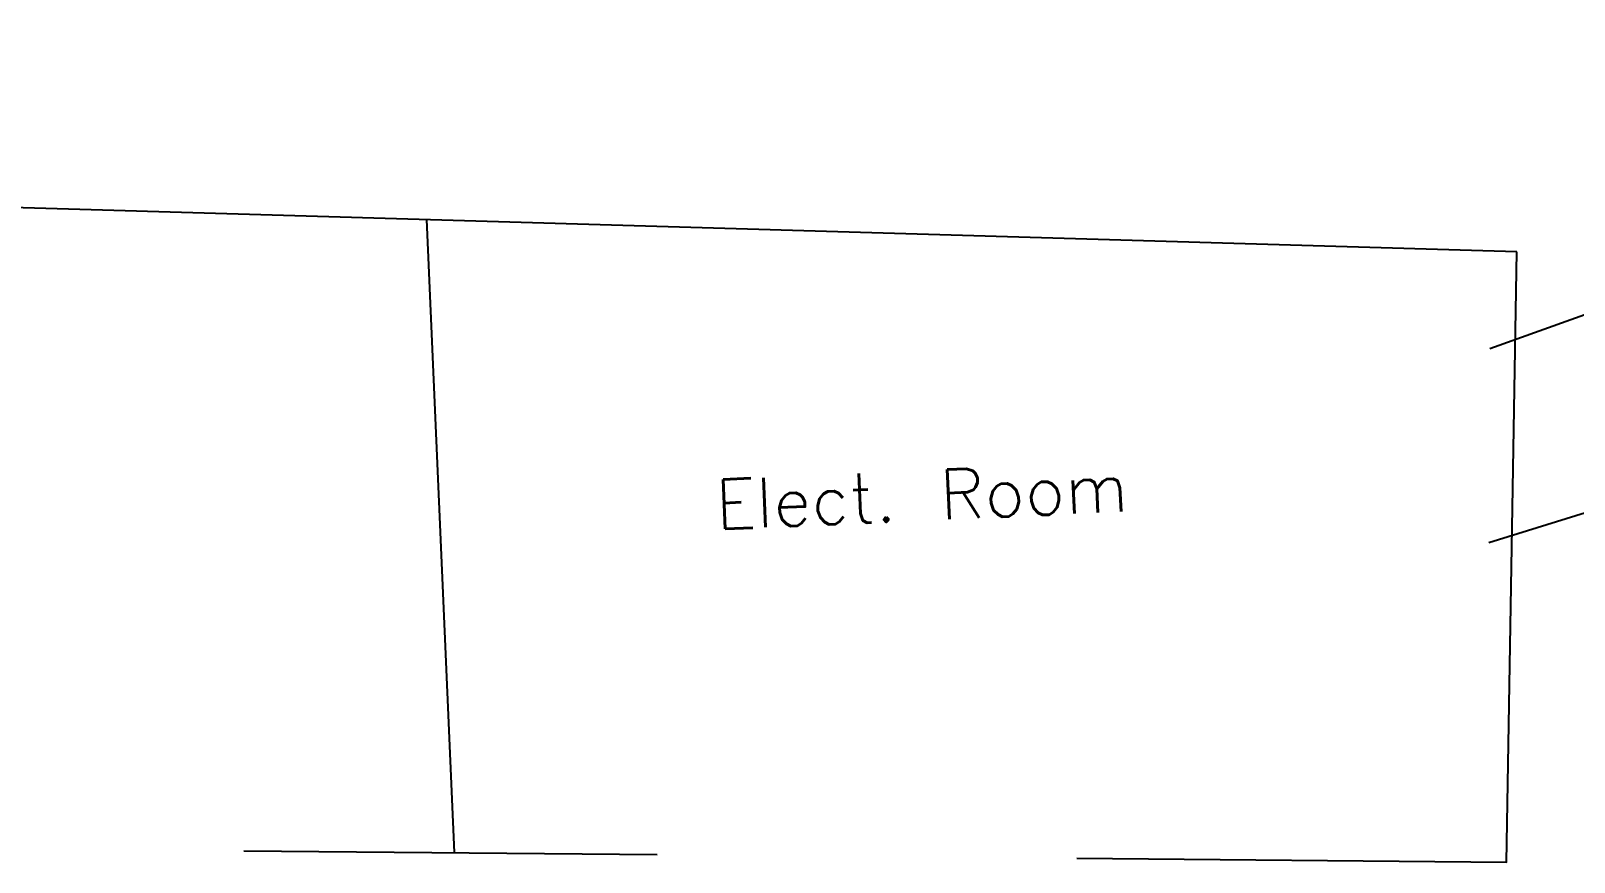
# Model space of a CAD drawing. Header units: inches. Extents: x 191440 to 383551, y 141400 to 284946.
# Drawn here: x 191682.44 to 191691.8, y 141638.97 to 141644.01 of the extents above; entities that cross this region are included whole.
import ezdxf

# ---------------------------------------------------------------- set-up
doc = ezdxf.new("R2010")
doc.units = ezdxf.units.IN
doc.header["$MEASUREMENT"] = 0
doc.layers.add('HOME', color=8, linetype='Continuous')
doc.styles.get("Standard").update_dxf_attribs({"font": 'txt.shx', "height": 0.2})

msp = doc.modelspace()

# ---------------------------------------------------------------- linework, layer by layer
at = {"layer": 'HOME'}
msp.add_line((191684.84233, 141642.86161, -220.765), (191685.01111, 141639.02575, -220.765), dxfattribs=at)
at = {"layer": 'HOME', "flags": 128}
for points, elevation in [([(191691.29061, 141642.0799), (191696.67094, 141644.00554)], 4.273), ([(191691.45397, 141642.66665), (191678.62237, 141643.04502), (191678.28463, 141639.08629), (191681.92979, 141639.05348)], 5.37), ([(191688.78727, 141638.99176), (191691.39148, 141638.96832), (191691.45397, 141642.66665)], 5.37), ([(191691.28427, 141640.90448), (191695.90375, 141642.33817), (191696.56967, 141640.88161), (191697.92624, 141641.39822)], 4.3), ([(191683.73608, 141639.03722), (191686.24223, 141639.01467)], 5.37)]:
    msp.add_lwpolyline(points, dxfattribs=dict(at, elevation=elevation))

# ---------------------------------------------------------------- texts
at = {"layer": 'HOME', "insert": (191686.59056, 141641.2849, -220.765), "char_height": 0.3, "attachment_point": 1, "rotation": 2.519415}
msp.add_mtext_dynamic_manual_height_columns('Elect. Room', width=2.6741065, gutter_width=1, heights=[0], dxfattribs=at)

doc.saveas('drawing.dxf')
